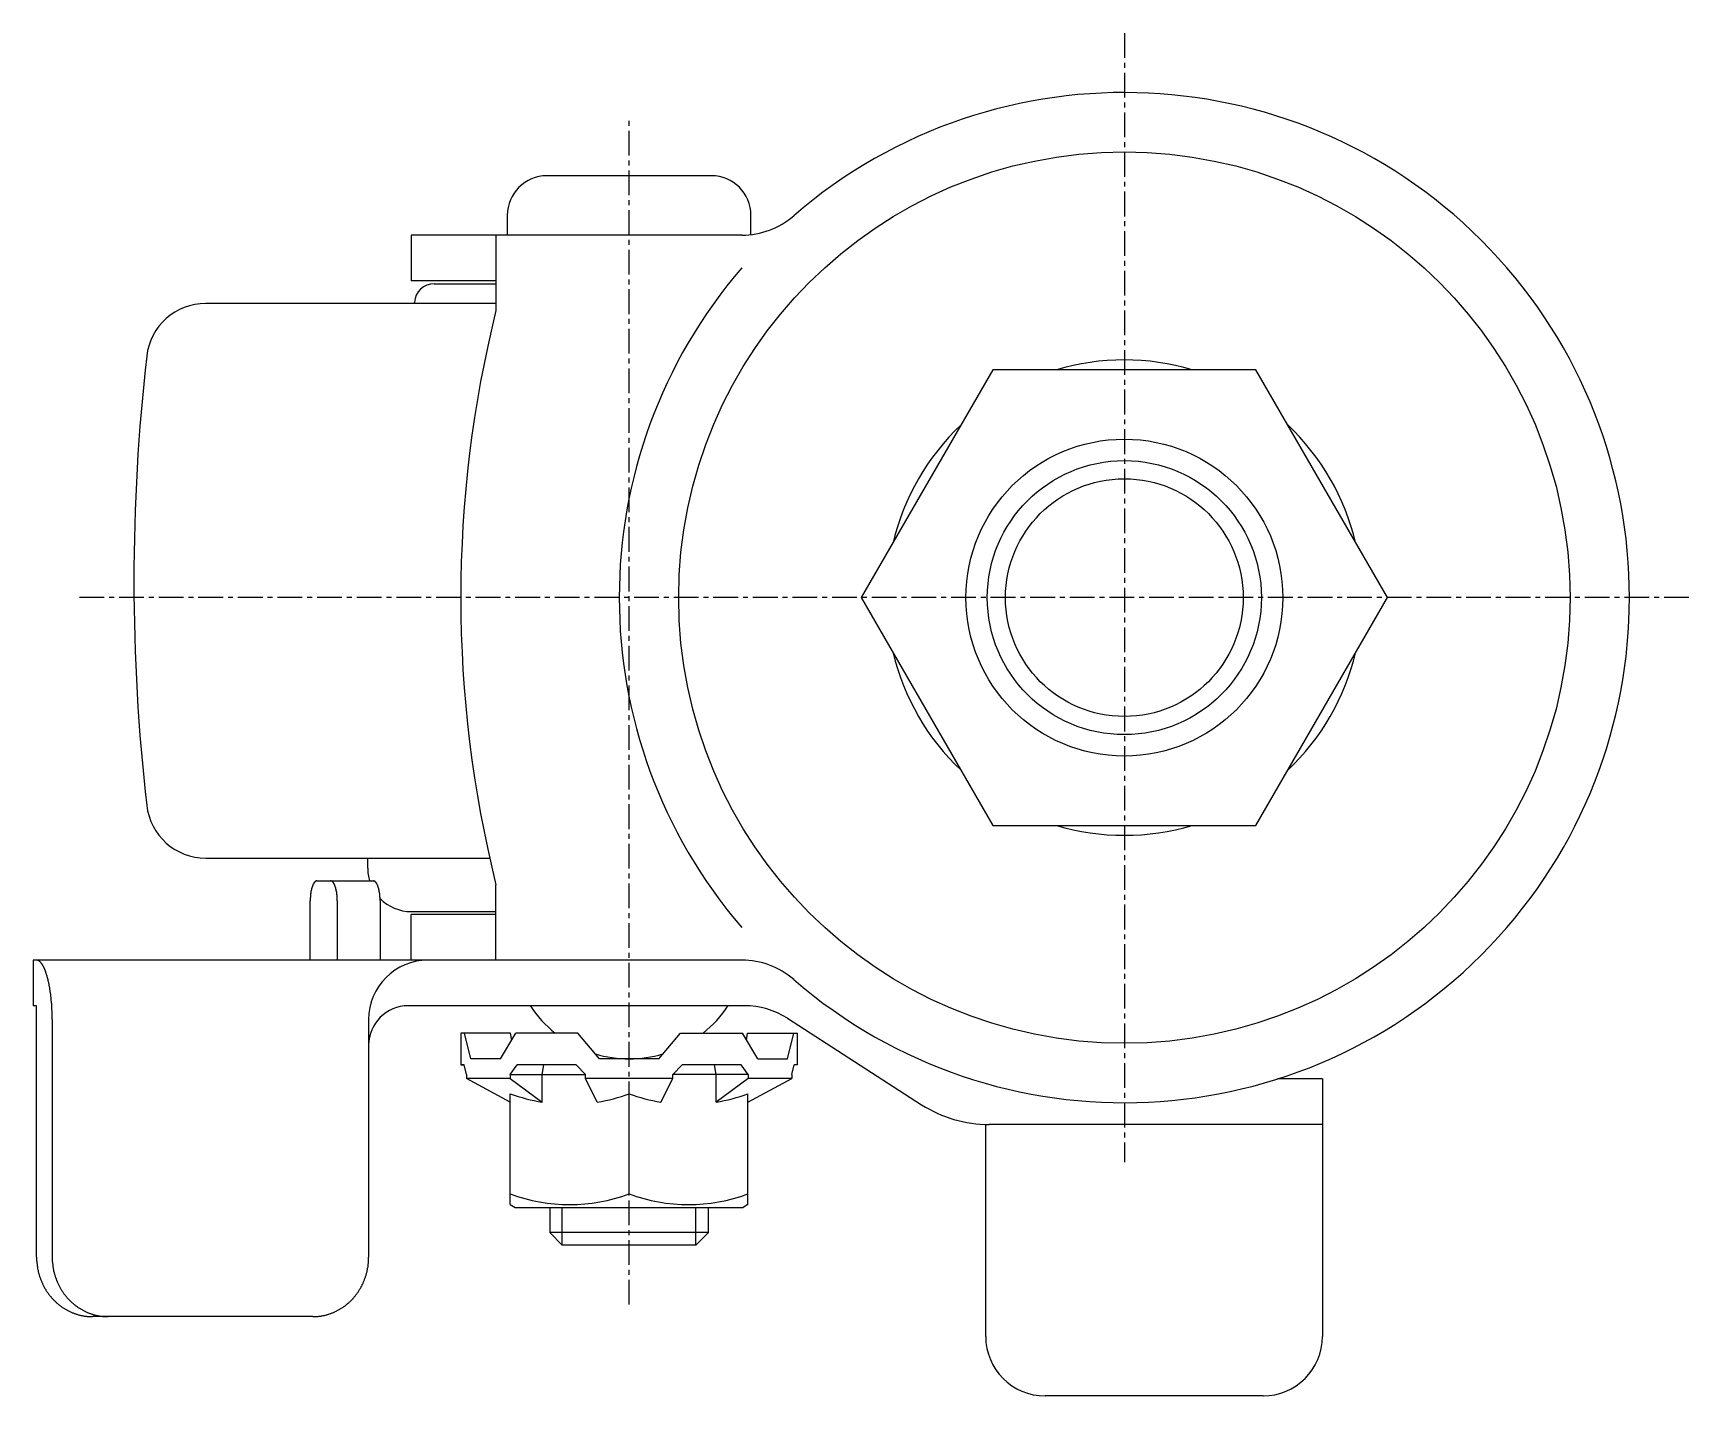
# Model space of a CAD drawing. Extents: x -3227 to -3023, y -915 to -606.
# Drawn here: x -3106.9 to -3023.3, y -674.5 to -605.7 of the extents above; entities that cross this region are included whole.
import ezdxf

# ---------------------------------------------------------------- set-up
doc = ezdxf.new("R2010")
doc.units = 0
doc.linetypes.add('CENTER', pattern=[2, 1.25, -0.25, 0.25, -0.25])
doc.layers.get('0').update_dxf_attribs({"linetype": 'CONTINUOUS'})
doc.layers.add('CENTER', color=1, linetype='CENTER')

msp = doc.modelspace()

# ---------------------------------------------------------------- linework, layer by layer
at = {"color": 7, "linetype": 'CONTINUOUS'}
for p, q in [((-3072.667, -612.896), (-3080.967, -612.896)), ((-3082.967, -614.896), (-3082.967, -615.896)), ((-3070.667, -615.869), (-3070.667, -614.896)), ((-3071.129, -615.896), (-3087.817, -615.896)), ((-3087.817, -615.896), (-3087.817, -618.196)), ((-3083.54, -615.896), (-3083.54, -619.703)), ((-3083.54, -618.196), (-3087.817, -618.196)), ((-3086.658, -618.346), (-3083.54, -618.346)), ((-3083.54, -619.346), (-3098.191, -619.346)), ((-3087.66, -619.346), (-3087.657, -619.294)), ((-3098.191, -647.346), (-3083.858, -647.346)), ((-3090.017, -647.846), (-3090.017, -647.346)), ((-3092.577, -648.496), (-3089.731, -648.496)), ((-3092.919, -652.496), (-3092.919, -649.496)), ((-3091.551, -649.496), (-3091.551, -652.496)), ((-3089.389, -649.496), (-3089.389, -652.496)), ((-3083.54, -652.496), (-3083.54, -648.689)), ((-3087.817, -650.046), (-3083.54, -650.046)), ((-3083.54, -650.196), (-3087.817, -650.196)), ((-3087.817, -652.496), (-3087.817, -650.196)), ((-3070.993, -652.496), (-3106.907, -652.496)), ((-3106.907, -652.496), (-3106.907, -654.796)), ((-3071.129, -652.496), (-3087.817, -652.496)), ((-3106.746, -654.796), (-3106.907, -654.796)), ((-3070.993, -654.796), (-3087.969, -654.796)), ((-3106.73, -667.496), (-3106.73, -655.496)), ((-3105.944, -655.495), (-3105.944, -667.496)), ((-3089.969, -655.496), (-3089.969, -667.496)), ((-3085.317, -656.179), (-3085.317, -657.779)), ((-3082.799, -656.179), (-3085.317, -656.179)), ((-3084.812, -657.479), (-3085.123, -656.179)), ((-3083.312, -657.479), (-3082.532, -656.179)), ((-3082.744, -656.533), (-3082.799, -656.179)), ((-3079.408, -656.179), (-3082.532, -656.179)), ((-3078.317, -657.479), (-3079.408, -656.179)), ((-3075.317, -657.479), (-3074.226, -656.179)), ((-3074.226, -656.179), (-3071.101, -656.179)), ((-3070.321, -657.479), (-3071.101, -656.179)), ((-3070.889, -656.533), (-3070.835, -656.179)), ((-3070.835, -656.179), (-3068.317, -656.179)), ((-3068.828, -655.432), (-3062.05, -659.794)), ((-3068.821, -657.479), (-3068.51, -656.179)), ((-3068.317, -657.779), (-3068.317, -656.179)), ((-3085.317, -657.779), (-3085.142, -657.779)), ((-3085.142, -657.779), (-3085.317, -657.779)), ((-3085.027, -658.279), (-3085.142, -657.779)), ((-3083.312, -657.479), (-3084.812, -657.479)), ((-3082.827, -658.279), (-3082.463, -657.779)), ((-3079.496, -657.779), (-3082.463, -657.779)), ((-3079.496, -657.779), (-3082.463, -657.779)), ((-3081.209, -658.279), (-3081.127, -657.779)), ((-3079.017, -658.279), (-3079.496, -657.779)), ((-3075.317, -657.479), (-3078.317, -657.479)), ((-3074.617, -658.279), (-3074.138, -657.779)), ((-3071.17, -657.779), (-3074.138, -657.779)), ((-3072.424, -658.279), (-3072.507, -657.779)), ((-3070.806, -658.279), (-3071.17, -657.779)), ((-3070.321, -657.479), (-3068.821, -657.479)), ((-3068.606, -658.279), (-3068.491, -657.779)), ((-3068.317, -657.779), (-3068.491, -657.779)), ((-3085.027, -658.279), (-3085.027, -658.479)), ((-3082.827, -658.479), (-3085.027, -658.479)), ((-3082.817, -659.666), (-3085.027, -658.479)), ((-3082.827, -658.279), (-3079.017, -658.279)), ((-3082.827, -658.279), (-3082.827, -658.479)), ((-3082.827, -658.479), (-3081.209, -659.666)), ((-3081.209, -659.666), (-3081.209, -658.279)), ((-3079.017, -658.479), (-3079.017, -658.279)), ((-3074.617, -658.479), (-3079.017, -658.479)), ((-3078.424, -659.666), (-3079.017, -658.479)), ((-3075.209, -659.666), (-3074.617, -658.479)), ((-3070.806, -658.279), (-3074.617, -658.279)), ((-3074.617, -658.479), (-3074.617, -658.279)), ((-3072.424, -659.666), (-3072.424, -658.279)), ((-3070.806, -658.479), (-3072.424, -659.666)), ((-3070.817, -659.666), (-3068.606, -658.479)), ((-3070.806, -658.279), (-3070.806, -658.479)), ((-3068.606, -658.479), (-3070.806, -658.479)), ((-3068.606, -658.279), (-3068.606, -658.479)), ((-3041.817, -658.496), (-3044.086, -658.496)), ((-3041.817, -658.496), (-3041.817, -671.496)), ((-3082.817, -664.835), (-3082.817, -659.243)), ((-3076.817, -664.299), (-3076.817, -659.243)), ((-3070.817, -664.835), (-3070.817, -659.243)), ((-3058.817, -671.496), (-3058.817, -660.794)), ((-3041.817, -660.796), (-3058.641, -660.796)), ((-3082.817, -664.835), (-3082.567, -664.979)), ((-3082.567, -664.979), (-3071.067, -664.979)), ((-3080.817, -664.979), (-3080.817, -666.254)), ((-3072.817, -666.254), (-3072.817, -664.979)), ((-3070.817, -664.835), (-3071.067, -664.979)), ((-3072.817, -666.254), (-3080.817, -666.254)), ((-3080.817, -666.254), (-3080.192, -666.879)), ((-3073.442, -666.879), (-3080.192, -666.879)), ((-3072.817, -666.254), (-3073.442, -666.879)), ((-3092.788, -670.496), (-3103.911, -670.496)), ((-3044.817, -674.496), (-3055.817, -674.496))]:
    msp.add_line(p, q, dxfattribs=at)
at = {"color": 3, "linetype": 'CONTINUOUS'}
for p, q in [((-3080.192, -666.879), (-3080.192, -664.979)), ((-3073.442, -666.879), (-3073.442, -664.979))]:
    msp.add_line(p, q, dxfattribs=at)
at = {"color": 7, "linetype": 'CONTINUOUS'}
msp.add_lwpolyline([(-3058.456, -622.696), (-3065.096, -634.196), (-3058.456, -645.696), (-3045.177, -645.696), (-3038.538, -634.196), (-3045.177, -622.696)], close=True, dxfattribs=at)
for points in [[(-3092.58, -648.496, 0), (-3092.58, -648.496, 0), (-3092.59, -648.496, 0), (-3092.59, -648.497, 0), (-3092.59, -648.497, 0), (-3092.6, -648.498, 0), (-3092.6, -648.499, 0), (-3092.61, -648.5, 0), (-3092.61, -648.501, 0), (-3092.61, -648.502, 0), (-3092.62, -648.504, 0), (-3092.62, -648.505, 0), (-3092.63, -648.507, 0), (-3092.63, -648.509, 0), (-3092.64, -648.511, 0), (-3092.64, -648.513, 0), (-3092.64, -648.515, 0), (-3092.65, -648.518, 0), (-3092.65, -648.52, 0), (-3092.66, -648.523, 0), (-3092.66, -648.526, 0), (-3092.66, -648.529, 0), (-3092.67, -648.532, 0), (-3092.67, -648.536, 0), (-3092.68, -648.539, 0), (-3092.68, -648.543, 0), (-3092.68, -648.547, 0), (-3092.69, -648.55, 0), (-3092.69, -648.555, 0), (-3092.7, -648.559, 0), (-3092.7, -648.563, 0), (-3092.7, -648.568, 0), (-3092.71, -648.572, 0), (-3092.71, -648.577, 0), (-3092.72, -648.582, 0), (-3092.72, -648.587, 0), (-3092.72, -648.592, 0), (-3092.73, -648.597, 0), (-3092.73, -648.603, 0), (-3092.73, -648.608, 0), (-3092.74, -648.614, 0), (-3092.74, -648.62, 0), (-3092.75, -648.626, 0), (-3092.75, -648.632, 0), (-3092.75, -648.638, 0), (-3092.76, -648.645, 0), (-3092.76, -648.651, 0), (-3092.76, -648.658, 0), (-3092.77, -648.665, 0), (-3092.77, -648.672, 0), (-3092.77, -648.679, 0), (-3092.78, -648.686, 0), (-3092.78, -648.693, 0), (-3092.78, -648.7, 0), (-3092.79, -648.708, 0), (-3092.79, -648.715, 0), (-3092.79, -648.723, 0), (-3092.8, -648.731, 0), (-3092.8, -648.739, 0), (-3092.8, -648.747, 0), (-3092.81, -648.755, 0), (-3092.81, -648.763, 0), (-3092.81, -648.772, 0), (-3092.82, -648.78, 0), (-3092.82, -648.789, 0), (-3092.82, -648.798, 0), (-3092.82, -648.807, 0), (-3092.83, -648.815, 0), (-3092.83, -648.825, 0), (-3092.83, -648.834, 0), (-3092.84, -648.843, 0), (-3092.84, -648.852, 0), (-3092.84, -648.862, 0), (-3092.84, -648.871, 0), (-3092.85, -648.881, 0), (-3092.85, -648.891, 0), (-3092.85, -648.9, 0), (-3092.85, -648.91, 0), (-3092.86, -648.92, 0), (-3092.86, -648.93, 0), (-3092.86, -648.941, 0), (-3092.86, -648.951, 0), (-3092.87, -648.961, 0), (-3092.87, -648.972, 0), (-3092.87, -648.982, 0), (-3092.87, -648.993, 0), (-3092.87, -649.003, 0), (-3092.88, -649.014, 0), (-3092.88, -649.025, 0), (-3092.88, -649.036, 0), (-3092.88, -649.046, 0), (-3092.88, -649.057, 0), (-3092.89, -649.069, 0), (-3092.89, -649.08, 0), (-3092.89, -649.091, 0), (-3092.89, -649.102, 0), (-3092.89, -649.113, 0), (-3092.89, -649.125, 0), (-3092.9, -649.136, 0), (-3092.9, -649.148, 0), (-3092.9, -649.159, 0), (-3092.9, -649.171, 0), (-3092.9, -649.182, 0), (-3092.9, -649.194, 0), (-3092.9, -649.206, 0), (-3092.91, -649.218, 0), (-3092.91, -649.229, 0), (-3092.91, -649.241, 0), (-3092.91, -649.253, 0), (-3092.91, -649.265, 0), (-3092.91, -649.277, 0), (-3092.91, -649.289, 0), (-3092.91, -649.301, 0), (-3092.91, -649.313, 0), (-3092.91, -649.325, 0), (-3092.91, -649.337, 0), (-3092.92, -649.349, 0), (-3092.92, -649.362, 0), (-3092.92, -649.374, 0), (-3092.92, -649.386, 0), (-3092.92, -649.398, 0), (-3092.92, -649.41, 0), (-3092.92, -649.423, 0), (-3092.92, -649.435, 0), (-3092.92, -649.447, 0), (-3092.92, -649.459, 0), (-3092.92, -649.472, 0), (-3092.92, -649.484, 0), (-3092.92, -649.496, 0)], [(-3091.55, -649.496, 0), (-3091.55, -649.484, 0), (-3091.55, -649.472, 0), (-3091.55, -649.459, 0), (-3091.55, -649.447, 0), (-3091.55, -649.435, 0), (-3091.55, -649.423, 0), (-3091.55, -649.41, 0), (-3091.55, -649.398, 0), (-3091.55, -649.386, 0), (-3091.55, -649.374, 0), (-3091.55, -649.362, 0), (-3091.55, -649.349, 0), (-3091.55, -649.337, 0), (-3091.56, -649.325, 0), (-3091.56, -649.313, 0), (-3091.56, -649.301, 0), (-3091.56, -649.289, 0), (-3091.56, -649.277, 0), (-3091.56, -649.265, 0), (-3091.56, -649.253, 0), (-3091.56, -649.241, 0), (-3091.56, -649.229, 0), (-3091.56, -649.218, 0), (-3091.57, -649.206, 0), (-3091.57, -649.194, 0), (-3091.57, -649.182, 0), (-3091.57, -649.171, 0), (-3091.57, -649.159, 0), (-3091.57, -649.148, 0), (-3091.57, -649.136, 0), (-3091.58, -649.125, 0), (-3091.58, -649.113, 0), (-3091.58, -649.102, 0), (-3091.58, -649.091, 0), (-3091.58, -649.08, 0), (-3091.58, -649.069, 0), (-3091.59, -649.057, 0), (-3091.59, -649.046, 0), (-3091.59, -649.036, 0), (-3091.59, -649.025, 0), (-3091.59, -649.014, 0), (-3091.6, -649.003, 0), (-3091.6, -648.993, 0), (-3091.6, -648.982, 0), (-3091.6, -648.972, 0), (-3091.6, -648.961, 0), (-3091.61, -648.951, 0), (-3091.61, -648.941, 0), (-3091.61, -648.93, 0), (-3091.61, -648.92, 0), (-3091.62, -648.91, 0), (-3091.62, -648.9, 0), (-3091.62, -648.891, 0), (-3091.62, -648.881, 0), (-3091.63, -648.871, 0), (-3091.63, -648.862, 0), (-3091.63, -648.852, 0), (-3091.63, -648.843, 0), (-3091.64, -648.834, 0), (-3091.64, -648.825, 0), (-3091.64, -648.815, 0), (-3091.64, -648.807, 0), (-3091.65, -648.798, 0), (-3091.65, -648.789, 0), (-3091.65, -648.78, 0), (-3091.66, -648.772, 0), (-3091.66, -648.763, 0), (-3091.66, -648.755, 0), (-3091.67, -648.747, 0), (-3091.67, -648.739, 0), (-3091.67, -648.731, 0), (-3091.68, -648.723, 0), (-3091.68, -648.715, 0), (-3091.68, -648.708, 0), (-3091.69, -648.7, 0), (-3091.69, -648.693, 0), (-3091.69, -648.686, 0), (-3091.7, -648.679, 0), (-3091.7, -648.672, 0), (-3091.7, -648.665, 0), (-3091.71, -648.658, 0), (-3091.71, -648.651, 0), (-3091.71, -648.645, 0), (-3091.72, -648.638, 0), (-3091.72, -648.632, 0), (-3091.72, -648.626, 0), (-3091.73, -648.62, 0), (-3091.73, -648.614, 0), (-3091.74, -648.608, 0), (-3091.74, -648.603, 0), (-3091.74, -648.597, 0), (-3091.75, -648.592, 0), (-3091.75, -648.587, 0), (-3091.75, -648.582, 0), (-3091.76, -648.577, 0), (-3091.76, -648.572, 0), (-3091.77, -648.568, 0), (-3091.77, -648.563, 0), (-3091.77, -648.559, 0), (-3091.78, -648.555, 0), (-3091.78, -648.55, 0), (-3091.79, -648.547, 0), (-3091.79, -648.543, 0), (-3091.79, -648.539, 0), (-3091.8, -648.536, 0), (-3091.8, -648.532, 0), (-3091.81, -648.529, 0), (-3091.81, -648.526, 0), (-3091.81, -648.523, 0), (-3091.82, -648.52, 0), (-3091.82, -648.518, 0), (-3091.83, -648.515, 0), (-3091.83, -648.513, 0), (-3091.83, -648.511, 0), (-3091.84, -648.509, 0), (-3091.84, -648.507, 0), (-3091.85, -648.505, 0), (-3091.85, -648.504, 0), (-3091.85, -648.502, 0), (-3091.86, -648.501, 0), (-3091.86, -648.5, 0), (-3091.87, -648.499, 0), (-3091.87, -648.498, 0), (-3091.88, -648.497, 0), (-3091.88, -648.497, 0), (-3091.88, -648.496, 0), (-3091.89, -648.496, 0), (-3091.89, -648.496, 0)], [(-3089.39, -649.496, 0), (-3089.39, -649.484, 0), (-3089.39, -649.472, 0), (-3089.39, -649.459, 0), (-3089.39, -649.447, 0), (-3089.39, -649.435, 0), (-3089.39, -649.423, 0), (-3089.39, -649.41, 0), (-3089.39, -649.398, 0), (-3089.39, -649.386, 0), (-3089.39, -649.374, 0), (-3089.39, -649.362, 0), (-3089.39, -649.349, 0), (-3089.39, -649.337, 0), (-3089.39, -649.325, 0), (-3089.4, -649.313, 0), (-3089.4, -649.301, 0), (-3089.4, -649.289, 0), (-3089.4, -649.277, 0), (-3089.4, -649.265, 0), (-3089.4, -649.253, 0), (-3089.4, -649.241, 0), (-3089.4, -649.229, 0), (-3089.4, -649.218, 0), (-3089.4, -649.206, 0), (-3089.41, -649.194, 0), (-3089.41, -649.182, 0), (-3089.41, -649.171, 0), (-3089.41, -649.159, 0), (-3089.41, -649.148, 0), (-3089.41, -649.136, 0), (-3089.41, -649.125, 0), (-3089.42, -649.113, 0), (-3089.42, -649.102, 0), (-3089.42, -649.091, 0), (-3089.42, -649.08, 0), (-3089.42, -649.069, 0), (-3089.42, -649.057, 0), (-3089.43, -649.046, 0), (-3089.43, -649.036, 0), (-3089.43, -649.025, 0), (-3089.43, -649.014, 0), (-3089.43, -649.003, 0), (-3089.44, -648.993, 0), (-3089.44, -648.982, 0), (-3089.44, -648.972, 0), (-3089.44, -648.961, 0), (-3089.44, -648.951, 0), (-3089.45, -648.941, 0), (-3089.45, -648.93, 0), (-3089.45, -648.92, 0), (-3089.45, -648.91, 0), (-3089.46, -648.9, 0), (-3089.46, -648.891, 0), (-3089.46, -648.881, 0), (-3089.46, -648.871, 0), (-3089.47, -648.862, 0), (-3089.47, -648.852, 0), (-3089.47, -648.843, 0), (-3089.48, -648.834, 0), (-3089.48, -648.825, 0), (-3089.48, -648.815, 0), (-3089.48, -648.807, 0), (-3089.49, -648.798, 0), (-3089.49, -648.789, 0), (-3089.49, -648.78, 0), (-3089.5, -648.772, 0), (-3089.5, -648.763, 0), (-3089.5, -648.755, 0), (-3089.5, -648.747, 0), (-3089.51, -648.739, 0), (-3089.51, -648.731, 0), (-3089.51, -648.723, 0), (-3089.52, -648.715, 0), (-3089.52, -648.708, 0), (-3089.52, -648.7, 0), (-3089.53, -648.693, 0), (-3089.53, -648.686, 0), (-3089.53, -648.679, 0), (-3089.54, -648.672, 0), (-3089.54, -648.665, 0), (-3089.54, -648.658, 0), (-3089.55, -648.651, 0), (-3089.55, -648.645, 0), (-3089.56, -648.638, 0), (-3089.56, -648.632, 0), (-3089.56, -648.626, 0), (-3089.57, -648.62, 0), (-3089.57, -648.614, 0), (-3089.57, -648.608, 0), (-3089.58, -648.603, 0), (-3089.58, -648.597, 0), (-3089.59, -648.592, 0), (-3089.59, -648.587, 0), (-3089.59, -648.582, 0), (-3089.6, -648.577, 0), (-3089.6, -648.572, 0), (-3089.6, -648.568, 0), (-3089.61, -648.563, 0), (-3089.61, -648.559, 0), (-3089.62, -648.555, 0), (-3089.62, -648.55, 0), (-3089.62, -648.547, 0), (-3089.63, -648.543, 0), (-3089.63, -648.539, 0), (-3089.64, -648.536, 0), (-3089.64, -648.532, 0), (-3089.64, -648.529, 0), (-3089.65, -648.526, 0), (-3089.65, -648.523, 0), (-3089.66, -648.52, 0), (-3089.66, -648.518, 0), (-3089.66, -648.515, 0), (-3089.67, -648.513, 0), (-3089.67, -648.511, 0), (-3089.68, -648.509, 0), (-3089.68, -648.507, 0), (-3089.69, -648.505, 0), (-3089.69, -648.504, 0), (-3089.69, -648.502, 0), (-3089.7, -648.501, 0), (-3089.7, -648.5, 0), (-3089.71, -648.499, 0), (-3089.71, -648.498, 0), (-3089.71, -648.497, 0), (-3089.72, -648.497, 0), (-3089.72, -648.496, 0), (-3089.73, -648.496, 0), (-3089.73, -648.496, 0)], [(-3105.94, -655.496, 0), (-3105.94, -655.459, 0), (-3105.94, -655.422, 0), (-3105.94, -655.386, 0), (-3105.95, -655.349, 0), (-3105.95, -655.312, 0), (-3105.95, -655.275, 0), (-3105.95, -655.239, 0), (-3105.95, -655.202, 0), (-3105.95, -655.165, 0), (-3105.95, -655.129, 0), (-3105.95, -655.092, 0), (-3105.95, -655.056, 0), (-3105.96, -655.019, 0), (-3105.96, -654.983, 0), (-3105.96, -654.947, 0), (-3105.96, -654.911, 0), (-3105.96, -654.874, 0), (-3105.96, -654.839, 0), (-3105.97, -654.803, 0), (-3105.97, -654.767, 0), (-3105.97, -654.731, 0), (-3105.97, -654.696, 0), (-3105.98, -654.66, 0), (-3105.98, -654.625, 0), (-3105.98, -654.59, 0), (-3105.99, -654.555, 0), (-3105.99, -654.52, 0), (-3105.99, -654.485, 0), (-3106, -654.45, 0), (-3106, -654.416, 0), (-3106, -654.382, 0), (-3106.01, -654.348, 0), (-3106.01, -654.314, 0), (-3106.02, -654.28, 0), (-3106.02, -654.246, 0), (-3106.02, -654.213, 0), (-3106.03, -654.18, 0), (-3106.03, -654.147, 0), (-3106.04, -654.114, 0), (-3106.04, -654.081, 0), (-3106.05, -654.049, 0), (-3106.05, -654.017, 0), (-3106.06, -653.985, 0), (-3106.06, -653.953, 0), (-3106.07, -653.922, 0), (-3106.07, -653.89, 0), (-3106.08, -653.859, 0), (-3106.08, -653.829, 0), (-3106.09, -653.798, 0), (-3106.09, -653.768, 0), (-3106.1, -653.738, 0), (-3106.1, -653.708, 0), (-3106.11, -653.679, 0), (-3106.12, -653.65, 0), (-3106.12, -653.621, 0), (-3106.13, -653.592, 0), (-3106.14, -653.564, 0), (-3106.14, -653.536, 0), (-3106.15, -653.508, 0), (-3106.15, -653.481, 0), (-3106.16, -653.454, 0), (-3106.17, -653.427, 0), (-3106.18, -653.4, 0), (-3106.18, -653.374, 0), (-3106.19, -653.348, 0), (-3106.2, -653.323, 0), (-3106.2, -653.297, 0), (-3106.21, -653.272, 0), (-3106.22, -653.248, 0), (-3106.23, -653.224, 0), (-3106.23, -653.2, 0), (-3106.24, -653.176, 0), (-3106.25, -653.153, 0), (-3106.26, -653.13, 0), (-3106.26, -653.108, 0), (-3106.27, -653.086, 0), (-3106.28, -653.064, 0), (-3106.29, -653.043, 0), (-3106.3, -653.022, 0), (-3106.3, -653.001, 0), (-3106.31, -652.981, 0), (-3106.32, -652.961, 0), (-3106.33, -652.941, 0), (-3106.34, -652.922, 0), (-3106.35, -652.903, 0), (-3106.35, -652.885, 0), (-3106.36, -652.867, 0), (-3106.37, -652.85, 0), (-3106.38, -652.833, 0), (-3106.39, -652.816, 0), (-3106.4, -652.799, 0), (-3106.41, -652.783, 0), (-3106.41, -652.768, 0), (-3106.42, -652.753, 0), (-3106.43, -652.738, 0), (-3106.44, -652.724, 0), (-3106.45, -652.71, 0), (-3106.46, -652.697, 0), (-3106.47, -652.684, 0), (-3106.48, -652.671, 0), (-3106.49, -652.659, 0), (-3106.5, -652.647, 0), (-3106.51, -652.636, 0), (-3106.52, -652.625, 0), (-3106.52, -652.614, 0), (-3106.53, -652.604, 0), (-3106.54, -652.595, 0), (-3106.55, -652.586, 0), (-3106.56, -652.577, 0), (-3106.57, -652.569, 0), (-3106.58, -652.561, 0), (-3106.59, -652.553, 0), (-3106.6, -652.546, 0), (-3106.61, -652.54, 0), (-3106.62, -652.534, 0), (-3106.63, -652.528, 0), (-3106.64, -652.523, 0), (-3106.65, -652.518, 0), (-3106.66, -652.514, 0), (-3106.67, -652.51, 0), (-3106.68, -652.507, 0), (-3106.69, -652.504, 0), (-3106.7, -652.502, 0), (-3106.71, -652.5, 0), (-3106.72, -652.498, 0), (-3106.73, -652.497, 0), (-3106.74, -652.496, 0), (-3106.75, -652.496, 0)], [(-3106.73, -655.496, 0), (-3106.73, -655.488, 0), (-3106.73, -655.479, 0), (-3106.73, -655.47, 0), (-3106.73, -655.462, 0), (-3106.73, -655.453, 0), (-3106.73, -655.445, 0), (-3106.73, -655.436, 0), (-3106.73, -655.427, 0), (-3106.73, -655.419, 0), (-3106.73, -655.41, 0), (-3106.73, -655.402, 0), (-3106.73, -655.393, 0), (-3106.73, -655.385, 0), (-3106.73, -655.376, 0), (-3106.73, -655.368, 0), (-3106.73, -655.36, 0), (-3106.73, -655.351, 0), (-3106.73, -655.343, 0), (-3106.73, -655.334, 0), (-3106.73, -655.326, 0), (-3106.73, -655.318, 0), (-3106.73, -655.309, 0), (-3106.73, -655.301, 0), (-3106.73, -655.293, 0), (-3106.73, -655.285, 0), (-3106.73, -655.277, 0), (-3106.73, -655.268, 0), (-3106.73, -655.26, 0), (-3106.73, -655.252, 0), (-3106.73, -655.244, 0), (-3106.73, -655.236, 0), (-3106.73, -655.228, 0), (-3106.73, -655.22, 0), (-3106.73, -655.212, 0), (-3106.73, -655.205, 0), (-3106.73, -655.197, 0), (-3106.73, -655.189, 0), (-3106.73, -655.181, 0), (-3106.73, -655.174, 0), (-3106.73, -655.166, 0), (-3106.73, -655.159, 0), (-3106.73, -655.151, 0), (-3106.73, -655.144, 0), (-3106.73, -655.136, 0), (-3106.73, -655.129, 0), (-3106.73, -655.122, 0), (-3106.73, -655.114, 0), (-3106.73, -655.107, 0), (-3106.73, -655.1, 0), (-3106.73, -655.093, 0), (-3106.73, -655.086, 0), (-3106.73, -655.079, 0), (-3106.73, -655.072, 0), (-3106.73, -655.065, 0), (-3106.73, -655.059, 0), (-3106.73, -655.052, 0), (-3106.73, -655.045, 0), (-3106.73, -655.039, 0), (-3106.73, -655.032, 0), (-3106.73, -655.026, 0), (-3106.73, -655.02, 0), (-3106.73, -655.013, 0), (-3106.73, -655.007, 0), (-3106.74, -655.001, 0), (-3106.74, -654.995, 0), (-3106.74, -654.989, 0), (-3106.74, -654.983, 0), (-3106.74, -654.977, 0), (-3106.74, -654.972, 0), (-3106.74, -654.966, 0), (-3106.74, -654.96, 0), (-3106.74, -654.955, 0), (-3106.74, -654.95, 0), (-3106.74, -654.944, 0), (-3106.74, -654.939, 0), (-3106.74, -654.934, 0), (-3106.74, -654.929, 0), (-3106.74, -654.924, 0), (-3106.74, -654.919, 0), (-3106.74, -654.914, 0), (-3106.74, -654.909, 0), (-3106.74, -654.905, 0), (-3106.74, -654.9, 0), (-3106.74, -654.896, 0), (-3106.74, -654.891, 0), (-3106.74, -654.887, 0), (-3106.74, -654.883, 0), (-3106.74, -654.879, 0), (-3106.74, -654.875, 0), (-3106.74, -654.871, 0), (-3106.74, -654.867, 0), (-3106.74, -654.863, 0), (-3106.74, -654.86, 0), (-3106.74, -654.856, 0), (-3106.74, -654.853, 0), (-3106.74, -654.849, 0), (-3106.74, -654.846, 0), (-3106.74, -654.843, 0), (-3106.74, -654.84, 0), (-3106.74, -654.837, 0), (-3106.74, -654.834, 0), (-3106.74, -654.831, 0), (-3106.74, -654.829, 0), (-3106.74, -654.826, 0), (-3106.74, -654.824, 0), (-3106.74, -654.821, 0), (-3106.74, -654.819, 0), (-3106.74, -654.817, 0), (-3106.74, -654.815, 0), (-3106.74, -654.813, 0), (-3106.74, -654.811, 0), (-3106.74, -654.81, 0), (-3106.74, -654.808, 0), (-3106.74, -654.806, 0), (-3106.74, -654.805, 0), (-3106.74, -654.804, 0), (-3106.74, -654.802, 0), (-3106.74, -654.801, 0), (-3106.74, -654.8, 0), (-3106.74, -654.799, 0), (-3106.75, -654.799, 0), (-3106.75, -654.798, 0), (-3106.75, -654.797, 0), (-3106.75, -654.797, 0), (-3106.75, -654.797, 0), (-3106.75, -654.796, 0), (-3106.75, -654.796, 0), (-3106.75, -654.796, 0)], [(-3106.73, -667.496, 0), (-3106.73, -667.533, 0), (-3106.73, -667.57, 0), (-3106.73, -667.607, 0), (-3106.73, -667.643, 0), (-3106.73, -667.68, 0), (-3106.72, -667.717, 0), (-3106.72, -667.753, 0), (-3106.72, -667.79, 0), (-3106.71, -667.827, 0), (-3106.71, -667.863, 0), (-3106.7, -667.9, 0), (-3106.7, -667.936, 0), (-3106.69, -667.973, 0), (-3106.69, -668.009, 0), (-3106.68, -668.045, 0), (-3106.68, -668.081, 0), (-3106.67, -668.117, 0), (-3106.66, -668.153, 0), (-3106.65, -668.189, 0), (-3106.65, -668.225, 0), (-3106.64, -668.261, 0), (-3106.63, -668.296, 0), (-3106.62, -668.332, 0), (-3106.61, -668.367, 0), (-3106.6, -668.402, 0), (-3106.59, -668.437, 0), (-3106.58, -668.472, 0), (-3106.57, -668.507, 0), (-3106.55, -668.541, 0), (-3106.54, -668.576, 0), (-3106.53, -668.61, 0), (-3106.52, -668.644, 0), (-3106.5, -668.678, 0), (-3106.49, -668.712, 0), (-3106.47, -668.745, 0), (-3106.46, -668.779, 0), (-3106.44, -668.812, 0), (-3106.43, -668.845, 0), (-3106.41, -668.878, 0), (-3106.4, -668.91, 0), (-3106.38, -668.943, 0), (-3106.36, -668.975, 0), (-3106.35, -669.007, 0), (-3106.33, -669.038, 0), (-3106.31, -669.07, 0), (-3106.29, -669.101, 0), (-3106.27, -669.132, 0), (-3106.26, -669.163, 0), (-3106.24, -669.193, 0), (-3106.22, -669.224, 0), (-3106.2, -669.253, 0), (-3106.18, -669.283, 0), (-3106.15, -669.313, 0), (-3106.13, -669.342, 0), (-3106.11, -669.371, 0), (-3106.09, -669.399, 0), (-3106.07, -669.428, 0), (-3106.05, -669.456, 0), (-3106.02, -669.483, 0), (-3106, -669.511, 0), (-3105.98, -669.538, 0), (-3105.95, -669.565, 0), (-3105.93, -669.591, 0), (-3105.9, -669.617, 0), (-3105.88, -669.643, 0), (-3105.86, -669.669, 0), (-3105.83, -669.694, 0), (-3105.8, -669.719, 0), (-3105.78, -669.744, 0), (-3105.75, -669.768, 0), (-3105.73, -669.792, 0), (-3105.7, -669.815, 0), (-3105.67, -669.838, 0), (-3105.65, -669.861, 0), (-3105.62, -669.884, 0), (-3105.59, -669.906, 0), (-3105.56, -669.927, 0), (-3105.53, -669.949, 0), (-3105.51, -669.97, 0), (-3105.48, -669.991, 0), (-3105.45, -670.011, 0), (-3105.42, -670.031, 0), (-3105.39, -670.05, 0), (-3105.36, -670.069, 0), (-3105.33, -670.088, 0), (-3105.3, -670.106, 0), (-3105.27, -670.124, 0), (-3105.24, -670.142, 0), (-3105.21, -670.159, 0), (-3105.18, -670.176, 0), (-3105.15, -670.192, 0), (-3105.12, -670.208, 0), (-3105.09, -670.224, 0), (-3105.05, -670.239, 0), (-3105.02, -670.253, 0), (-3104.99, -670.268, 0), (-3104.96, -670.282, 0), (-3104.93, -670.295, 0), (-3104.89, -670.308, 0), (-3104.86, -670.321, 0), (-3104.83, -670.333, 0), (-3104.8, -670.345, 0), (-3104.76, -670.356, 0), (-3104.73, -670.367, 0), (-3104.7, -670.377, 0), (-3104.66, -670.387, 0), (-3104.63, -670.397, 0), (-3104.6, -670.406, 0), (-3104.56, -670.415, 0), (-3104.53, -670.423, 0), (-3104.5, -670.431, 0), (-3104.46, -670.438, 0), (-3104.43, -670.445, 0), (-3104.39, -670.452, 0), (-3104.36, -670.458, 0), (-3104.33, -670.464, 0), (-3104.29, -670.469, 0), (-3104.26, -670.474, 0), (-3104.22, -670.478, 0), (-3104.19, -670.482, 0), (-3104.15, -670.485, 0), (-3104.12, -670.488, 0), (-3104.08, -670.49, 0), (-3104.05, -670.492, 0), (-3104.02, -670.494, 0), (-3103.98, -670.495, 0), (-3103.95, -670.496, 0), (-3103.91, -670.496, 0)], [(-3105.94, -667.496, 0), (-3105.94, -667.533, 0), (-3105.94, -667.57, 0), (-3105.94, -667.607, 0), (-3105.94, -667.643, 0), (-3105.94, -667.68, 0), (-3105.94, -667.717, 0), (-3105.93, -667.753, 0), (-3105.93, -667.79, 0), (-3105.93, -667.827, 0), (-3105.92, -667.863, 0), (-3105.92, -667.9, 0), (-3105.91, -667.936, 0), (-3105.91, -667.973, 0), (-3105.9, -668.009, 0), (-3105.9, -668.045, 0), (-3105.89, -668.081, 0), (-3105.88, -668.117, 0), (-3105.88, -668.153, 0), (-3105.87, -668.189, 0), (-3105.86, -668.225, 0), (-3105.85, -668.261, 0), (-3105.84, -668.296, 0), (-3105.83, -668.332, 0), (-3105.82, -668.367, 0), (-3105.81, -668.402, 0), (-3105.8, -668.437, 0), (-3105.79, -668.472, 0), (-3105.78, -668.507, 0), (-3105.77, -668.541, 0), (-3105.75, -668.576, 0), (-3105.74, -668.61, 0), (-3105.73, -668.644, 0), (-3105.72, -668.678, 0), (-3105.7, -668.712, 0), (-3105.69, -668.745, 0), (-3105.67, -668.779, 0), (-3105.66, -668.812, 0), (-3105.64, -668.845, 0), (-3105.63, -668.878, 0), (-3105.61, -668.91, 0), (-3105.59, -668.943, 0), (-3105.58, -668.975, 0), (-3105.56, -669.007, 0), (-3105.54, -669.038, 0), (-3105.52, -669.07, 0), (-3105.51, -669.101, 0), (-3105.49, -669.132, 0), (-3105.47, -669.163, 0), (-3105.45, -669.193, 0), (-3105.43, -669.224, 0), (-3105.41, -669.253, 0), (-3105.39, -669.283, 0), (-3105.37, -669.313, 0), (-3105.35, -669.342, 0), (-3105.33, -669.371, 0), (-3105.3, -669.399, 0), (-3105.28, -669.428, 0), (-3105.26, -669.456, 0), (-3105.24, -669.483, 0), (-3105.21, -669.511, 0), (-3105.19, -669.538, 0), (-3105.17, -669.565, 0), (-3105.14, -669.591, 0), (-3105.12, -669.617, 0), (-3105.09, -669.643, 0), (-3105.07, -669.669, 0), (-3105.04, -669.694, 0), (-3105.02, -669.719, 0), (-3104.99, -669.744, 0), (-3104.97, -669.768, 0), (-3104.94, -669.792, 0), (-3104.91, -669.815, 0), (-3104.89, -669.838, 0), (-3104.86, -669.861, 0), (-3104.83, -669.884, 0), (-3104.8, -669.906, 0), (-3104.78, -669.927, 0), (-3104.75, -669.949, 0), (-3104.72, -669.97, 0), (-3104.69, -669.991, 0), (-3104.66, -670.011, 0), (-3104.63, -670.031, 0), (-3104.6, -670.05, 0), (-3104.57, -670.069, 0), (-3104.54, -670.088, 0), (-3104.51, -670.106, 0), (-3104.48, -670.124, 0), (-3104.45, -670.142, 0), (-3104.42, -670.159, 0), (-3104.39, -670.176, 0), (-3104.36, -670.192, 0), (-3104.33, -670.208, 0), (-3104.3, -670.224, 0), (-3104.27, -670.239, 0), (-3104.24, -670.253, 0), (-3104.2, -670.268, 0), (-3104.17, -670.282, 0), (-3104.14, -670.295, 0), (-3104.11, -670.308, 0), (-3104.07, -670.321, 0), (-3104.04, -670.333, 0), (-3104.01, -670.345, 0), (-3103.98, -670.356, 0), (-3103.94, -670.367, 0), (-3103.91, -670.377, 0), (-3103.88, -670.387, 0), (-3103.84, -670.397, 0), (-3103.81, -670.406, 0), (-3103.78, -670.415, 0), (-3103.74, -670.423, 0), (-3103.71, -670.431, 0), (-3103.67, -670.438, 0), (-3103.64, -670.445, 0), (-3103.61, -670.452, 0), (-3103.57, -670.458, 0), (-3103.54, -670.464, 0), (-3103.5, -670.469, 0), (-3103.47, -670.474, 0), (-3103.44, -670.478, 0), (-3103.4, -670.482, 0), (-3103.37, -670.485, 0), (-3103.33, -670.488, 0), (-3103.3, -670.49, 0), (-3103.26, -670.492, 0), (-3103.23, -670.494, 0), (-3103.19, -670.495, 0), (-3103.16, -670.496, 0), (-3103.12, -670.496, 0)], [(-3092.79, -670.496, 0), (-3092.75, -670.496, 0), (-3092.72, -670.495, 0), (-3092.68, -670.494, 0), (-3092.65, -670.492, 0), (-3092.62, -670.49, 0), (-3092.58, -670.488, 0), (-3092.55, -670.485, 0), (-3092.51, -670.482, 0), (-3092.48, -670.478, 0), (-3092.44, -670.474, 0), (-3092.41, -670.469, 0), (-3092.37, -670.464, 0), (-3092.34, -670.458, 0), (-3092.31, -670.452, 0), (-3092.27, -670.445, 0), (-3092.24, -670.438, 0), (-3092.2, -670.431, 0), (-3092.17, -670.423, 0), (-3092.14, -670.415, 0), (-3092.1, -670.406, 0), (-3092.07, -670.397, 0), (-3092.04, -670.387, 0), (-3092, -670.377, 0), (-3091.97, -670.367, 0), (-3091.94, -670.356, 0), (-3091.9, -670.345, 0), (-3091.87, -670.333, 0), (-3091.84, -670.321, 0), (-3091.81, -670.308, 0), (-3091.77, -670.295, 0), (-3091.74, -670.282, 0), (-3091.71, -670.268, 0), (-3091.68, -670.253, 0), (-3091.65, -670.239, 0), (-3091.61, -670.224, 0), (-3091.58, -670.208, 0), (-3091.55, -670.192, 0), (-3091.52, -670.176, 0), (-3091.49, -670.159, 0), (-3091.46, -670.142, 0), (-3091.43, -670.124, 0), (-3091.4, -670.106, 0), (-3091.37, -670.088, 0), (-3091.34, -670.069, 0), (-3091.31, -670.05, 0), (-3091.28, -670.031, 0), (-3091.25, -670.011, 0), (-3091.22, -669.991, 0), (-3091.19, -669.97, 0), (-3091.16, -669.949, 0), (-3091.14, -669.927, 0), (-3091.11, -669.906, 0), (-3091.08, -669.884, 0), (-3091.05, -669.861, 0), (-3091.03, -669.838, 0), (-3091, -669.815, 0), (-3090.97, -669.792, 0), (-3090.95, -669.768, 0), (-3090.92, -669.744, 0), (-3090.89, -669.719, 0), (-3090.87, -669.694, 0), (-3090.84, -669.669, 0), (-3090.82, -669.643, 0), (-3090.79, -669.617, 0), (-3090.77, -669.591, 0), (-3090.75, -669.565, 0), (-3090.72, -669.538, 0), (-3090.7, -669.511, 0), (-3090.68, -669.483, 0), (-3090.65, -669.456, 0), (-3090.63, -669.428, 0), (-3090.61, -669.399, 0), (-3090.59, -669.371, 0), (-3090.57, -669.342, 0), (-3090.54, -669.313, 0), (-3090.52, -669.283, 0), (-3090.5, -669.253, 0), (-3090.48, -669.224, 0), (-3090.46, -669.193, 0), (-3090.44, -669.163, 0), (-3090.43, -669.132, 0), (-3090.41, -669.101, 0), (-3090.39, -669.07, 0), (-3090.37, -669.038, 0), (-3090.35, -669.007, 0), (-3090.34, -668.975, 0), (-3090.32, -668.943, 0), (-3090.3, -668.91, 0), (-3090.29, -668.878, 0), (-3090.27, -668.845, 0), (-3090.25, -668.812, 0), (-3090.24, -668.779, 0), (-3090.23, -668.745, 0), (-3090.21, -668.712, 0), (-3090.2, -668.678, 0), (-3090.18, -668.644, 0), (-3090.17, -668.61, 0), (-3090.16, -668.576, 0), (-3090.15, -668.541, 0), (-3090.13, -668.507, 0), (-3090.12, -668.472, 0), (-3090.11, -668.437, 0), (-3090.1, -668.402, 0), (-3090.09, -668.367, 0), (-3090.08, -668.332, 0), (-3090.07, -668.296, 0), (-3090.06, -668.261, 0), (-3090.05, -668.225, 0), (-3090.05, -668.189, 0), (-3090.04, -668.153, 0), (-3090.03, -668.117, 0), (-3090.02, -668.081, 0), (-3090.02, -668.045, 0), (-3090.01, -668.009, 0), (-3090, -667.973, 0), (-3090, -667.936, 0), (-3089.99, -667.9, 0), (-3089.99, -667.863, 0), (-3089.99, -667.827, 0), (-3089.98, -667.79, 0), (-3089.98, -667.753, 0), (-3089.98, -667.717, 0), (-3089.97, -667.68, 0), (-3089.97, -667.643, 0), (-3089.97, -667.607, 0), (-3089.97, -667.57, 0), (-3089.97, -667.533, 0), (-3089.97, -667.496, 0)]]:
    msp.add_polyline3d(points, dxfattribs=at)
for radius in [22.5, 8, 6]:
    msp.add_circle((-3051.817, -634.196), radius, dxfattribs=at)
at = {"color": 3, "linetype": 'CONTINUOUS'}
msp.add_circle((-3051.817, -634.196), 6.918, dxfattribs=at)
at = {"color": 7, "linetype": 'CONTINUOUS'}
for centre, radius, start, end in [((-3051.817, -634.196), 25.5, 229.10689, 130.89311), ((-3080.967, -614.896), 2, 90, 180), ((-3072.667, -614.896), 2, 0, 90), ((-3071.129, -611.896), 4, 270, 310.89311), ((-3051.817, -634.196), 25.5, 139.23026, 220.76974), ((-3086.658, -619.346), 1, 90, 177), ((-3098.191, -622.346), 3, 90, 173.48853), ((-3025.317, -634.196), 60, 166.02207, 193.97793), ((-3001.817, -633.346), 100, 173.48853, 186.51147), ((-3051.817, -634.196), 12, 73.40216, 106.59784), ((-3051.817, -634.196), 12, 133.40216, 166.59784), ((-3051.817, -634.196), 12, 13.40216, 46.59784), ((-3051.817, -634.196), 12, 193.40216, 226.59784), ((-3051.817, -634.196), 12, 313.40216, 346.59784), ((-3098.191, -644.346), 3, 186.51147, 270), ((-3051.817, -634.196), 12, 253.40216, 286.59784), ((-3087.817, -647.846), 2.2, 180, 197.1848), ((-3087.817, -647.846), 2.2, 224.29136, 270), ((-3086.969, -655.496), 3, 90, 180), ((-3071.129, -656.496), 4, 49.10689, 90), ((-3087.969, -656.796), 2, 90, 180), ((-3076.817, -651.479), 6, 213.55731, 231.56679), ((-3076.817, -651.479), 6, 308.43321, 326.44269), ((-3070.993, -658.796), 4, 57.23845, 90), ((-3076.817, -651.479), 6, 253.45711, 286.54289), ((-3079.817, -651.113), 8.665, 249.74384, 260.75362), ((-3079.817, -651.113), 8.665, 279.24638, 290.25616), ((-3073.817, -651.113), 8.665, 249.74384, 260.75362), ((-3073.817, -651.113), 8.665, 279.24638, 290.25616), ((-3058.641, -654.496), 6.3, 237.23845, 270), ((-3079.817, -656.17), 8.665, 249.74384, 290.25616), ((-3073.817, -656.17), 8.665, 249.74384, 290.25616), ((-3055.817, -671.496), 3, 180, 270), ((-3044.817, -671.496), 3, 270, 0)]:
    msp.add_arc(centre, radius, start, end, dxfattribs=at)
at = {"layer": 'CENTER', "color": 1, "linetype": 'CENTER'}
for p, q in [((-3051.817, -605.696), (-3051.817, -662.696)), ((-3051.817, -605.696), (-3051.817, -662.696)), ((-3076.817, -669.879), (-3076.817, -609.896)), ((-3023.317, -634.196), (-3104.813, -634.196))]:
    msp.add_line(p, q, dxfattribs=at)

doc.saveas('drawing.dxf')
